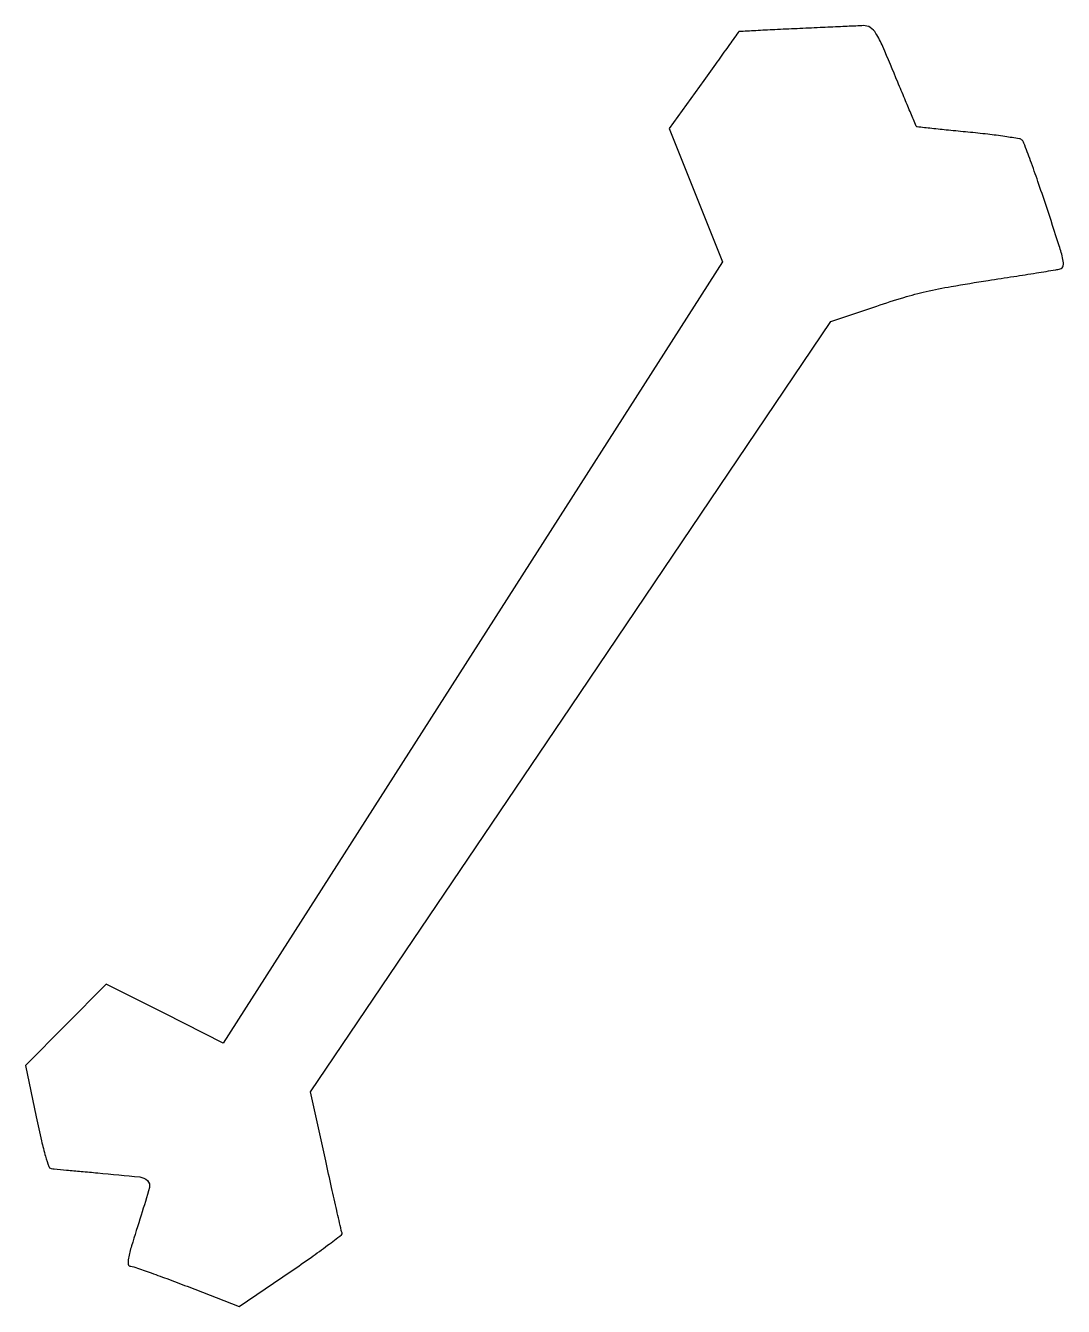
# Model space of a CAD drawing. Extents: x 0 to 356, y 0 to 439.
import ezdxf

# ---------------------------------------------------------------- set-up
doc = ezdxf.new("R2010")
doc.units = 0

msp = doc.modelspace()

# ---------------------------------------------------------------- linework, layer by layer
msp.add_lwpolyline([(264.542843, 437.807828, 0.000959), (256.882884, 437.451967, 0.001585), (250.416193, 437.118563, 0.000117), (244.616692, 436.799761, 0.265309), (244.477063, 436.70951, -0.035736), (244.377267, 436.546648, -0.000019), (240.934509, 431.736749, -0.000258), (237.101342, 426.387668, -0.000157), (232.56984, 420.075169), (220.77124, 403.650338), (229.879137, 380.817421), (238.987033, 357.984504), (153.45881, 224.209468), (67.930587, 90.434432), (47.935947, 100.508016), (27.941307, 110.5816), (14.120622, 96.663726), (0.299938, 82.745853), (3.950358, 65.21086, 0.004144), (5.741744, 56.949592, 0.014572), (7.092506, 51.680815, 0.014148), (8.212728, 48.164382, 0.282494), (9.050389, 47.482193, 0.009521), (10.088304, 47.363589, 0.000299), (14.333552, 46.962763, 0.000582), (19.33916, 46.499048, 0.000404), (25, 45.985891, -0.003546), (39.414678, 44.587799, -0.168653), (42.024968, 43.365479, -0.273133), (42.676367, 40.969293, -0.009843), (39.876259, 31.5, 0.002131), (36.585125, 20.9702, 0.024236), (35.506086, 16.748016, 0.087653), (35.451777, 14.72859, 0.371508), (36.297021, 14, -0.083941), (37.342596, 13.823222, -0.001588), (42.575621, 11.982975, -0.003821), (48.671566, 9.764885, -0.002543), (55.626477, 7.133533), (73.5, 0.267066), (91.27732, 12.341147, 0.004701), (98.065374, 17.045354, 0.007682), (103.719476, 21.174667, 0.002421), (108.480629, 24.801594, 0.328261), (108.669699, 25.457613, -0.032391), (108.425768, 26.27805, -0.000244), (106.867715, 33.124873, -0.000911), (105.100203, 40.975942, -0.000585), (103.075842, 50.095147), (97.866927, 73.690293), (186.999434, 205.595147), (276.131941, 337.5), (291.81597, 342.808714, -0.008842), (301.080992, 345.763183, -0.016285), (308.729314, 347.785018, -0.013724), (317.312053, 349.510741, -0.004537), (330, 351.583085, 0.000568), (338.778596, 352.945453, 0.000823), (346.528787, 354.170301, 0.000414), (353.106291, 355.226491, 0.013829), (354.672466, 355.523963, 0.304984), (355.662129, 356.558166, 0.098299), (355.607187, 358.789167, 0.023445), (354.323452, 363.473674, 0.001433), (349.800718, 377.249592, 0.003017), (347.019428, 385.473455, 0.004587), (344.494318, 392.581745, 0.001798), (342.253765, 398.642503, 0.110179), (341.628252, 399.603158, 0.153818), (340.658178, 400.094593, 0.003849), (335.708374, 400.872927, 0.007922), (329.82487, 401.656643, 0.005274), (323.059831, 402.37666, -0.001108), (316.359387, 403.033381, -0.001814), (310.686486, 403.622875, -0.00019), (305.624014, 404.169451, -0.192641), (305.428254, 404.273502, -0.075869), (305.305063, 404.47435, -0.000095), (303.466903, 408.839716, -0.000844), (301.41731, 413.732871, -0.000519), (299.020101, 419.5, 0.002992), (293.893342, 431.663755, 0.035645), (291.553506, 436.200963, 0.111588), (289.605494, 438.211334, 0.159959), (287.226947, 438.848319, -0.00231), (285.368289, 438.753546, -0.000122), (279.438626, 438.480106, -0.000192), (272.386232, 438.159342, -0.00014)], format="xyb", close=True)

doc.saveas('drawing.dxf')
